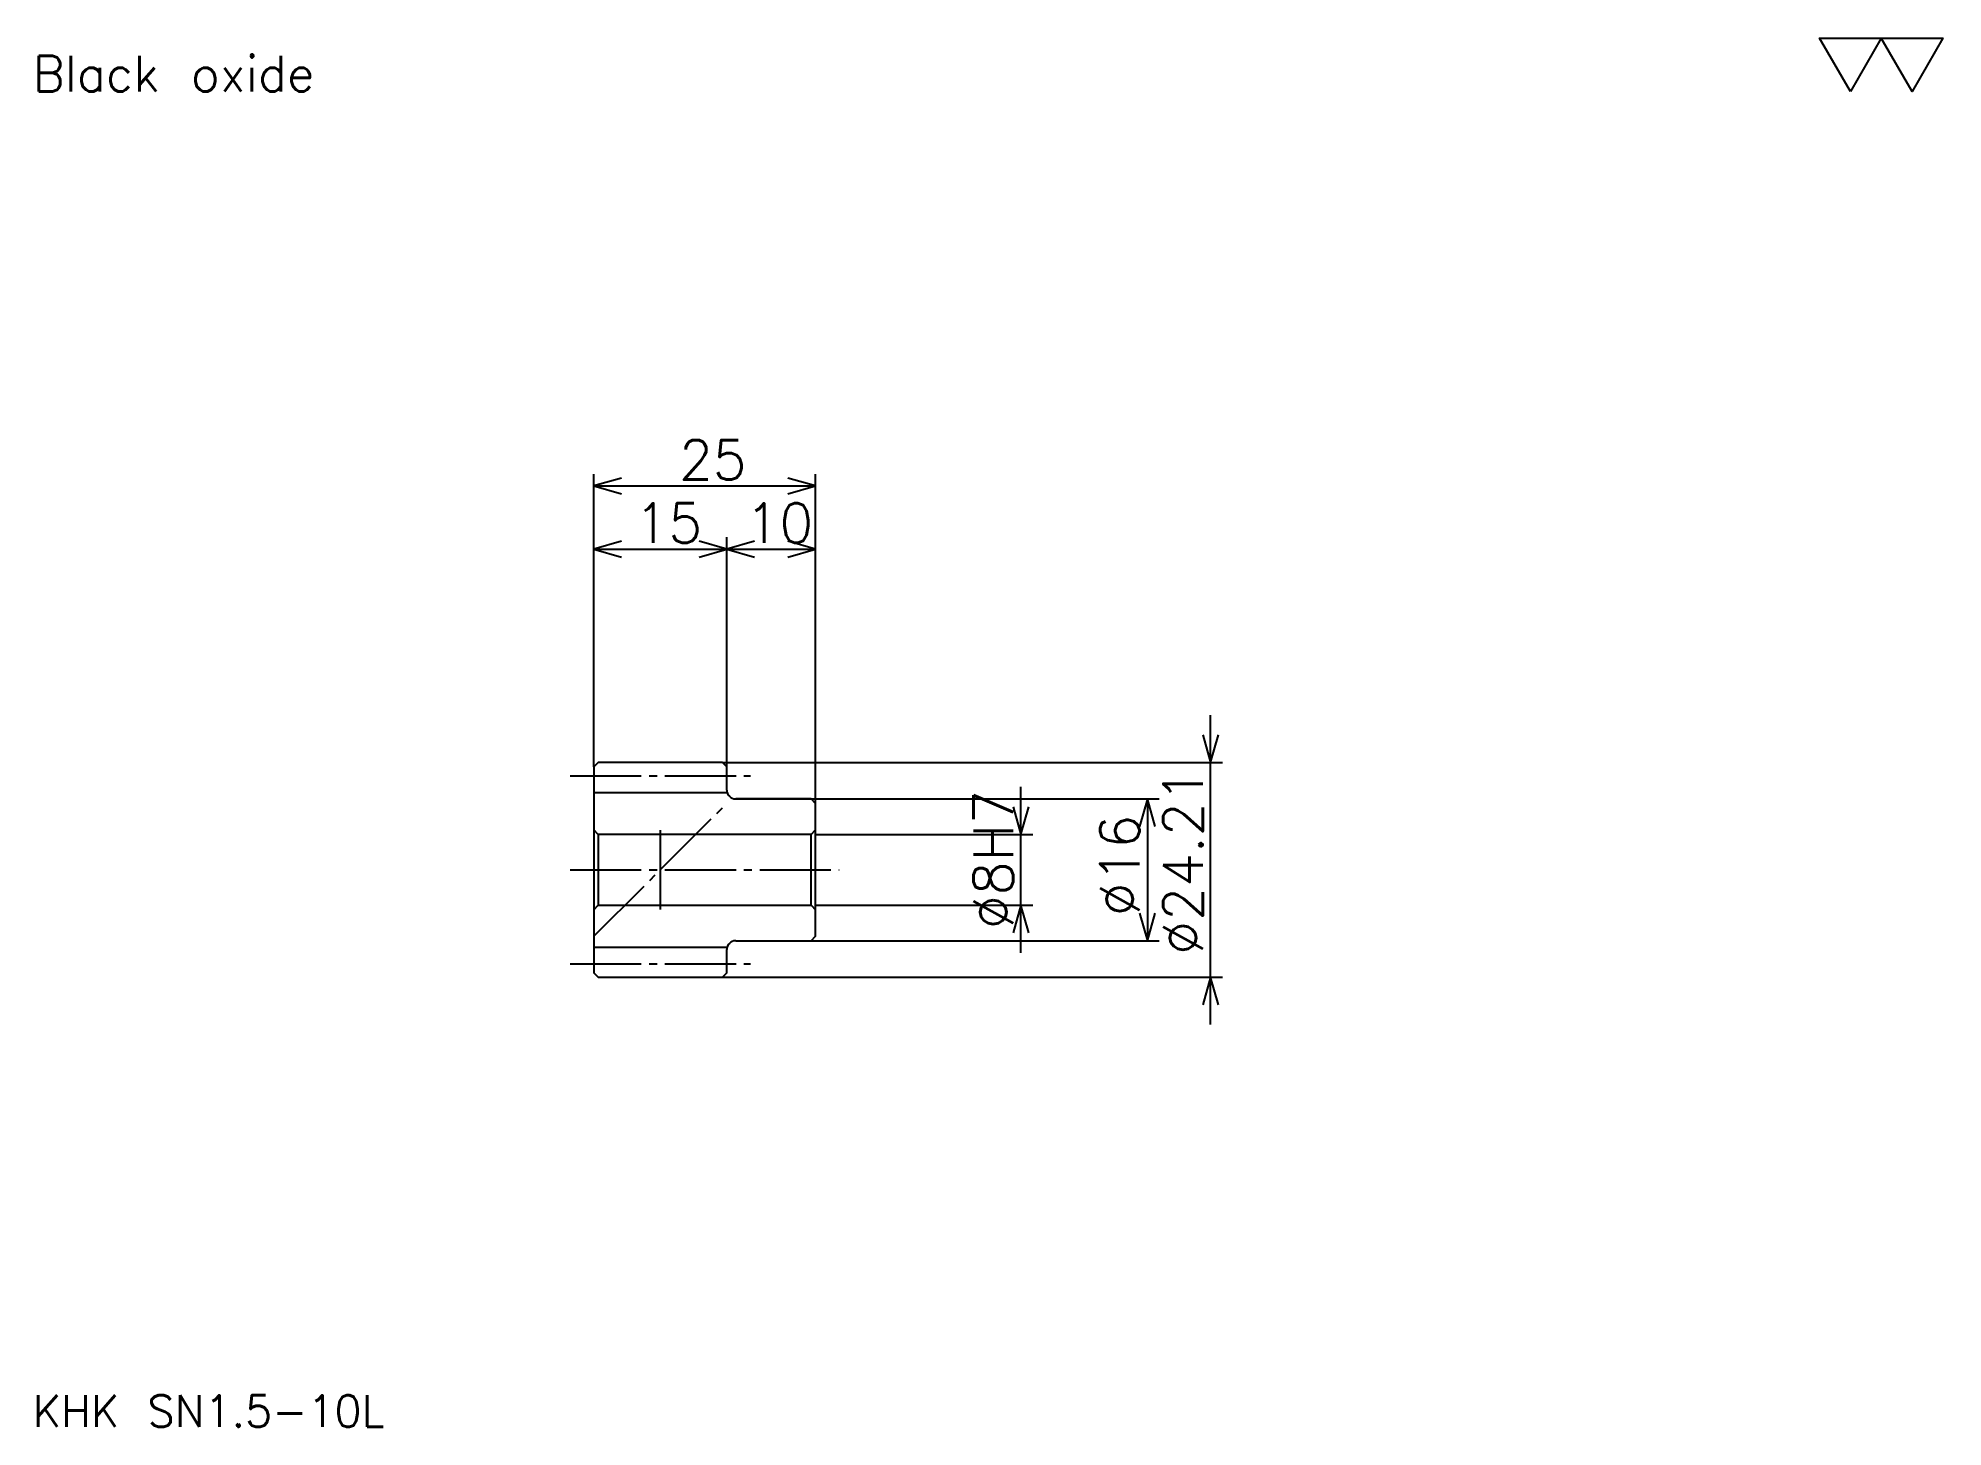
# Model space of a CAD drawing. Extents: x 10 to 224, y 10 to 166.
import ezdxf

# ---------------------------------------------------------------- set-up
doc = ezdxf.new("R2010")
doc.units = 0
doc.linetypes.add('DASHDOT', pattern=[10.695651, 8.021739, -0.891304, 0.891304, -0.891304])
doc.layers.get('0').update_dxf_attribs({"linetype": 'CONTINUOUS'})
doc.layers.add('DASHDOT', color=6, linetype='DASHDOT')
doc.styles.add('KANJI', font='TXT', dxfattribs={"bigfont": 'BIGFONT'})

msp = doc.modelspace()

# ---------------------------------------------------------------- linework, layer by layer
at = {"color": 5}
for p, q in [((72.195648, 84.747902), (72.195648, 117.280518)), ((97.195648, 84.747902), (97.195648, 117.280518)), ((72.195648, 115.943558), (97.195648, 115.943558)), ((87.195648, 84.747902), (87.195648, 110.150078)), ((72.195648, 108.813126), (87.195648, 108.813126)), ((87.195648, 108.813126), (97.195648, 108.813126)), ((141.760864, 55.186878), (141.760864, 90.095734)), ((72.195648, 84.247902), (72.195648, 84.747902)), ((86.695648, 84.747902), (97.195648, 84.747902)), ((87.195648, 84.247902), (87.195648, 84.747902)), ((97.195648, 84.747902), (143.097824, 84.747902)), ((97.195648, 80.141304), (97.195648, 84.747902)), ((120.36956, 63.29348), (120.36956, 81.989128)), ((88.195648, 80.641304), (97.195648, 80.641304)), ((97.195648, 80.641304), (135.967392, 80.641304)), ((134.630432, 80.641304), (134.630432, 64.641304)), ((97.195648, 76.641304), (121.706512, 76.641304)), ((97.195648, 68.641304), (121.706512, 68.641304)), ((88.195648, 64.641304), (97.195648, 64.641304)), ((97.195648, 64.641304), (135.967392, 64.641304)), ((86.695648, 60.534706), (97.195648, 60.534706)), ((97.195648, 60.534706), (143.097824, 60.534706))]:
    msp.add_line(p, q, dxfattribs=at)
at = {"color": 4}
for p, q in [((72.195648, 81.372902), (87.195648, 81.372902)), ((72.695648, 76.641304), (72.695648, 68.641304)), ((96.695648, 76.641304), (97.195648, 77.141304)), ((96.695648, 68.641304), (97.195648, 68.141304)), ((72.195648, 63.909706), (87.195648, 63.909706))]:
    msp.add_line(p, q, dxfattribs=at)
at = {"color": 7}
msp.add_line((79.695648, 77.097824), (79.695648, 68.184784), dxfattribs=at)
msp.add_lwpolyline([(213.91304, 160.434784), (210.436951, 166.460007), (224.341309, 166.460007), (220.865219, 160.434784), (217.38913, 166.460007), (213.91304, 160.434784)], dxfattribs=at)
at = {"color": 5}
for points in [[(75.315216, 116.834862), (72.195648, 115.943558), (75.315216, 115.052254)], [(94.07608, 115.052254), (97.195648, 115.943558), (94.07608, 116.834862)], [(75.315216, 109.704422), (72.195648, 108.813126), (75.315216, 107.921814)], [(84.07608, 107.921814), (87.195648, 108.813126), (84.07608, 109.704422)], [(90.315216, 109.704422), (87.195648, 108.813126), (90.315216, 107.921814)], [(94.07608, 107.921814), (97.195648, 108.813126), (94.07608, 109.704422)], [(140.869568, 87.86747), (141.760864, 84.747902), (142.652161, 87.86747)], [(119.478256, 79.760872), (120.36956, 76.641304), (121.260864, 79.760872)], [(135.521729, 77.521736), (134.630432, 80.641304), (133.739136, 77.521736)], [(121.260864, 65.521736), (120.36956, 68.641304), (119.478256, 65.521736)], [(133.739136, 67.760872), (134.630432, 64.641304), (135.521729, 67.760872)], [(142.652161, 57.415138), (141.760864, 60.534706), (140.869568, 57.415138)]]:
    msp.add_lwpolyline(points, dxfattribs=at)
at = {"color": 4}
for points in [[(87.195648, 81.641304), (87.195648, 84.247902), (86.695648, 84.747902), (72.695648, 84.747902), (72.195648, 84.247902), (72.195648, 68.141304)], [(88.195648, 64.641304), (96.695648, 64.641304), (97.195648, 65.141304), (97.195648, 80.141304), (96.695648, 80.641304), (88.195648, 80.641304)], [(72.195648, 68.141304), (72.695648, 68.641304), (96.695648, 68.641304), (96.695648, 76.641304), (72.695648, 76.641304), (72.195648, 77.141304)], [(72.195648, 68.141304), (72.195648, 61.034706), (72.695648, 60.534706), (86.695648, 60.534706), (87.195648, 61.034706), (87.195648, 63.641304)]]:
    msp.add_lwpolyline(points, dxfattribs=at)
for centre, start, end in [((88.195648, 81.641304), 180, 270), ((88.195648, 63.641304), 90, 180)]:
    msp.add_arc(centre, 1, start, end, dxfattribs=at)
at = {"layer": 'DASHDOT', "color": 7}
for p, q in [((69.521736, 83.247902), (89.86956, 83.247902)), ((72.195648, 65.141304), (87.195648, 80.141304)), ((69.521736, 72.641304), (99.86956, 72.641304)), ((69.521736, 62.034706), (89.86956, 62.034706))]:
    msp.add_line(p, q, dxfattribs=at)

# ---------------------------------------------------------------- texts
at = {"color": 7, "style": 'KANJI'}
for s, height, p in [('Black oxide', 4.01087, (8.913043, 160.434784)), ('25', 4.456522, (81.798912, 116.656601)), ('15', 4.456522, (76.798912, 109.526169)), ('10', 4.456522, (89.298904, 109.526169)), ('KHK SN1.5-10L', 3.565217, (8.913043, 9.804348))]:
    msp.add_text(s, height=height, dxfattribs=at).set_placement(p)
for s, p in [('%%c24.21', (140.869568, 63.059784)), ('%%c8H7', (119.478256, 65.95652)), ('%%c16', (133.739136, 67.404892))]:
    msp.add_text(s, height=4.456522, rotation=90, dxfattribs=at).set_placement(p)

doc.saveas('drawing.dxf')
